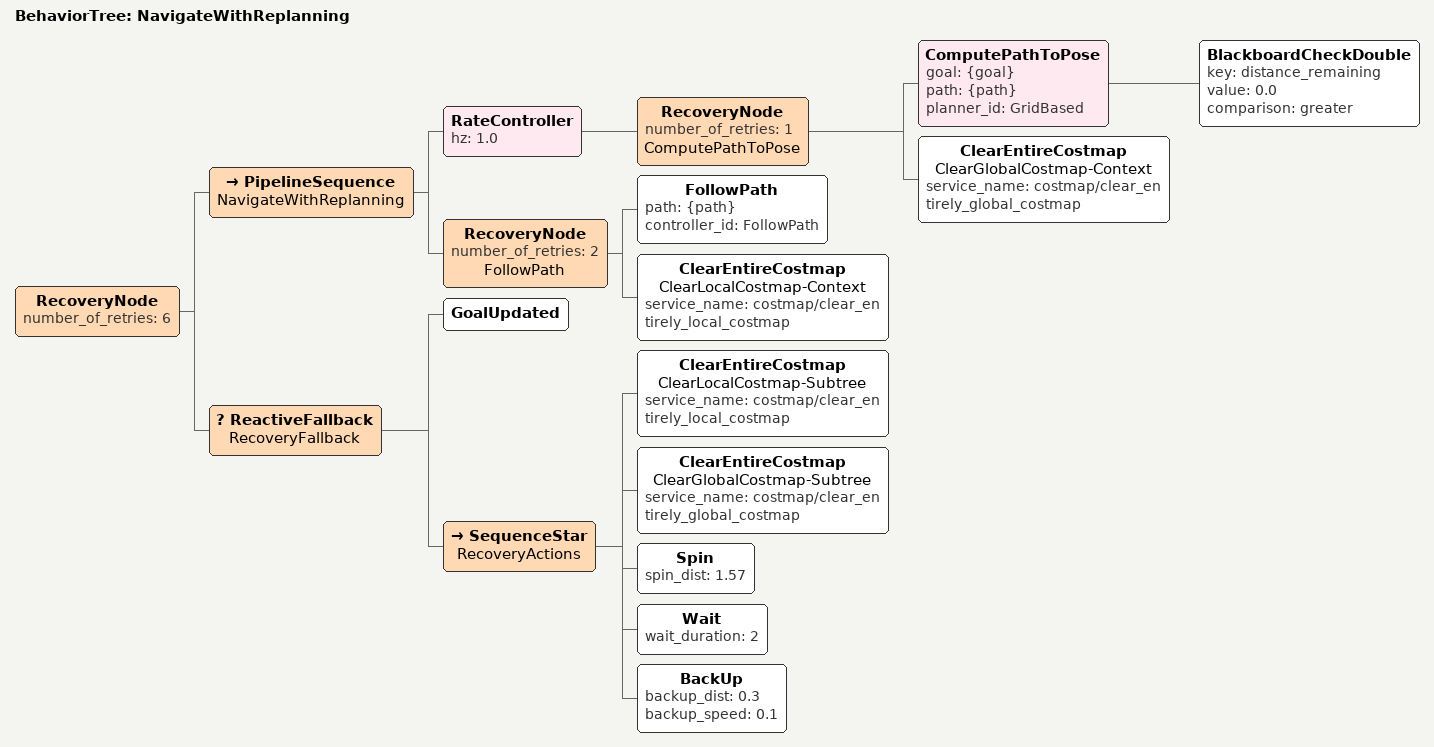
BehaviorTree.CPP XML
<!--
  This Behavior Tree replans the global path periodically and implements recovery actions.
-->
<root main_tree_to_execute="NavigateWithReplanning">
  <BehaviorTree ID="NavigateWithReplanning">
    <RecoveryNode number_of_retries="6">
      <PipelineSequence name="NavigateWithReplanning">
        <RateController hz="1.0">
          <RecoveryNode number_of_retries="1" name="ComputePathToPose">
            <ComputePathToPose goal="{goal}" path="{path}" planner_id="GridBased">
              <BlackboardCheckDouble key="distance_remaining" value="0.0" comparison="greater"/>
            </ComputePathToPose>
            <ClearEntireCostmap name="ClearGlobalCostmap-Context" service_name="costmap/clear_entirely_global_costmap"/>
          </RecoveryNode>
        </RateController>
        <RecoveryNode number_of_retries="2" name="FollowPath">
          <FollowPath path="{path}" controller_id="FollowPath"/>
          <ClearEntireCostmap name="ClearLocalCostmap-Context" service_name="costmap/clear_entirely_local_costmap"/>
        </RecoveryNode>
      </PipelineSequence>
      <ReactiveFallback name="RecoveryFallback">
        <GoalUpdated/>
        <SequenceStar name="RecoveryActions">
          <ClearEntireCostmap name="ClearLocalCostmap-Subtree" service_name="costmap/clear_entirely_local_costmap"/>
          <ClearEntireCostmap name="ClearGlobalCostmap-Subtree" service_name="costmap/clear_entirely_global_costmap"/>
          <Spin spin_dist="1.57"/>
          <Wait wait_duration="2"/>
          <BackUp backup_dist="0.3" backup_speed="0.1"/>
        </SequenceStar>
      </ReactiveFallback>
    </RecoveryNode>
  </BehaviorTree>
</root>
